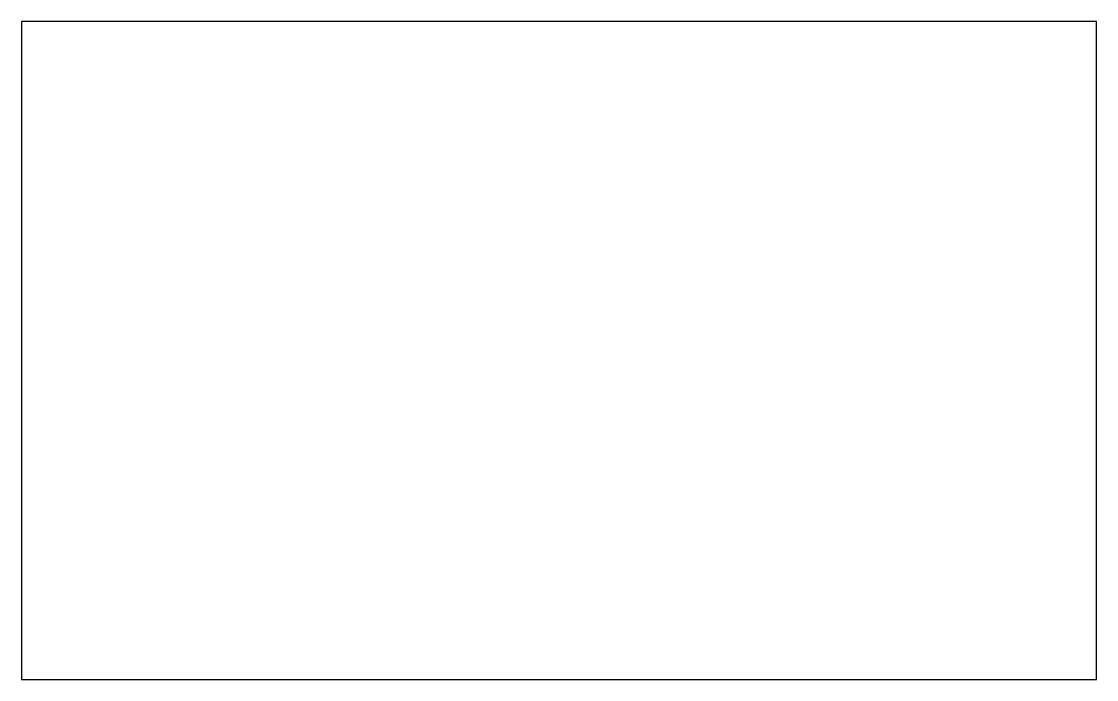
# Model space of a CAD drawing. Header units: metres. Extents: x -296 to 296, y -181 to 181.
import ezdxf

# ---------------------------------------------------------------- set-up
doc = ezdxf.new("R2010")
doc.units = ezdxf.units.M

msp = doc.modelspace()

# ---------------------------------------------------------------- linework, layer by layer
for p, q in [((296, 181), (-296, 181)), ((-296, 181), (-296, -181)), ((296, -181), (296, 181)), ((-296, -181), (296, -181))]:
    msp.add_line(p, q)

doc.saveas('drawing.dxf')
